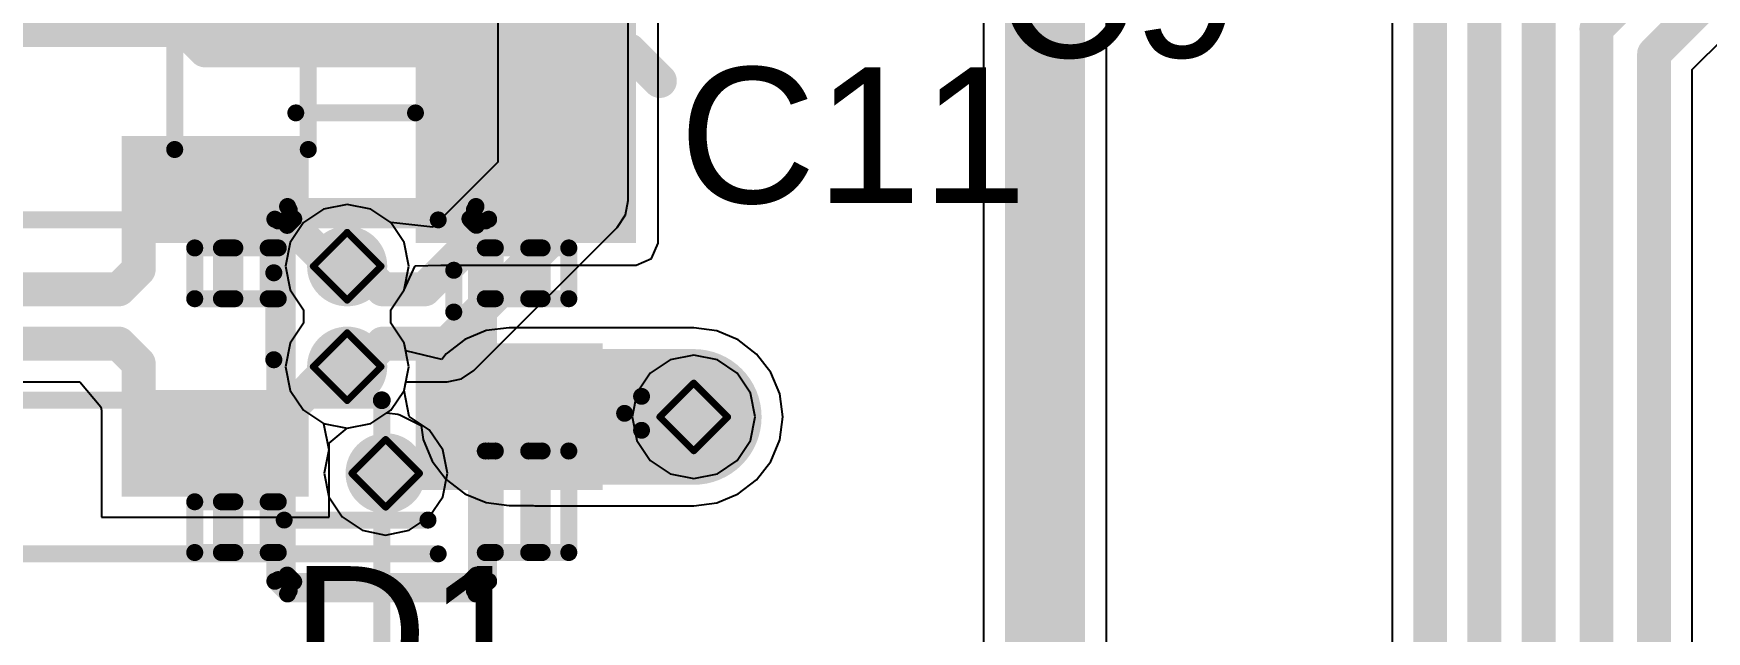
# Model space of a CAD drawing. Header units: millimetres. Extents: x -16 to 330, y -45 to 150.
# Drawn here: x 7.2 to 19.72, y 38.68 to 43.15 of the extents above; entities that cross this region are included whole.
import ezdxf

# ---------------------------------------------------------------- set-up
doc = ezdxf.new("R2010")
doc.units = ezdxf.units.MM
for name, color, linetype in [('BottomLayer', 5, 'Continuous'), ('BottomSolder', 6, 'Continuous'), ('DrillDrawing', 1, 'Continuous'), ('Mechanical13', 56, 'Continuous'), ('MidLayer1', 16, 'Continuous'), ('MidLayer2', 76, 'Continuous'), ('TopLayer', 1, 'Continuous'), ('TopOverlay', 2, 'Continuous'), ('TopPaste', 8, 'Continuous'), ('TopSolder', 216, 'Continuous'), ('ViaHoleLayer', 16, 'Continuous')]:
    doc.layers.add(name, color=color, linetype=linetype)
doc.styles.add('Arial', font='arial.ttf', dxfattribs={"height": 0.2})

# ---------------------------------------------------------------- blocks, each defined once
blk = doc.blocks.new('SOT_143_4__33')
at = {"layer": 'TopLayer'}
for points in [[(0.7, 0.55), (0.7, -0.55), (-0.7, -0.55), (-0.7, 0.55)], [(2.9, 0.6), (2.9, -0.2), (1.5, -0.2), (1.5, 0.6)], [(0.7, -1.3), (0.7, -2.1), (-0.7, -2.1), (-0.7, -1.3)], [(2.9, -1.3), (2.9, -2.1), (1.5, -2.1), (1.5, -1.3)]]:
    blk.add_hatch(color=1, dxfattribs=at).paths.add_polyline_path(points)
at = {"layer": 'TopPaste'}
for points in [[(0.7, 0.55), (0.7, -0.55), (-0.7, -0.55), (-0.7, 0.55)], [(2.9, 0.6), (2.9, -0.2), (1.5, -0.2), (1.5, 0.6)], [(0.7, -1.3), (0.7, -2.1), (-0.7, -2.1), (-0.7, -1.3)], [(2.9, -1.3), (2.9, -2.1), (1.5, -2.1), (1.5, -1.3)]]:
    blk.add_hatch(color=8, dxfattribs=at).paths.add_polyline_path(points)
at = {"layer": 'TopSolder'}
for points in [[(0.7, 0.55), (0.7, -0.55), (-0.7, -0.55), (-0.7, 0.55)], [(2.9, 0.6), (2.9, -0.2), (1.5, -0.2), (1.5, 0.6)], [(0.7, -1.3), (0.7, -2.1), (-0.7, -2.1), (-0.7, -1.3)], [(2.9, -1.3), (2.9, -2.1), (1.5, -2.1), (1.5, -1.3)]]:
    blk.add_hatch(color=216, dxfattribs=at).paths.add_polyline_path(points)
at = {"layer": 'TopOverlay', "const_width": 0.127}
for points in [[(1.685, 0.774), (0.608, 0.774)], [(-0.991, 0.102), (-0.991, -0.152)], [(-0.864, -0.025), (-0.991, 0.102)], [(-0.864, -0.025), (-0.991, -0.152)], [(1.762, -0.426), (1.762, -1.077)], [(0.415, -0.783), (0.415, -1.096)], [(1.597, -2.274), (0.701, -2.274)]]:
    blk.add_lwpolyline(points, dxfattribs=at)
at = {"layer": 'TopOverlay', "const_width": 0.0635}
for points in [[(0.576, 0.774, 1), (0.64, 0.774, 1)], [(1.653, 0.774, 1), (1.716, 0.774, 1)], [(-1.022, 0.102, 1), (-0.959, 0.102, 1)], [(-1.022, 0.102, 1), (-0.959, 0.102, 1)], [(-0.895, -0.025, 1), (-0.832, -0.025, 1)], [(-0.895, -0.025, 1), (-0.832, -0.025, 1)], [(-1.022, -0.152, 1), (-0.959, -0.152, 1)], [(-1.022, -0.152, 1), (-0.959, -0.152, 1)], [(1.73, -0.426, 1), (1.794, -0.426, 1)], [(0.383, -0.783, 1), (0.447, -0.783, 1)], [(0.383, -1.096, 1), (0.447, -1.096, 1)], [(1.73, -1.077, 1), (1.794, -1.077, 1)], [(0.67, -2.274, 1), (0.733, -2.274, 1)], [(1.566, -2.274, 1), (1.629, -2.274, 1)]]:
    blk.add_lwpolyline(points, format="xyb", close=True, dxfattribs=at)

msp = doc.modelspace()

# ---------------------------------------------------------------- hatches: boundary and pattern name
at = {"layer": 'BottomLayer'}
h = msp.add_hatch(color=5, dxfattribs=at)
edge = h.paths.add_edge_path()
edge.add_arc((9.547, 41.412), 0.3, 0, 360)
h = msp.add_hatch(color=5, dxfattribs=at)
edge = h.paths.add_edge_path()
edge.add_arc((9.547, 40.66), 0.3, 0, 360)
h = msp.add_hatch(color=5, dxfattribs=at)
edge = h.paths.add_edge_path()
edge.add_arc((12.141, 40.284), 0.3, 0, 360)
h = msp.add_hatch(color=5, dxfattribs=at)
edge = h.paths.add_edge_path()
edge.add_arc((9.835, 39.862), 0.3, 0, 360)
at = {"layer": 'BottomSolder'}
h = msp.add_hatch(color=6, dxfattribs=at)
edge = h.paths.add_edge_path()
edge.add_arc((9.547, 41.412), 0.15, 0, 360)
h = msp.add_hatch(color=6, dxfattribs=at)
edge = h.paths.add_edge_path()
edge.add_arc((9.547, 40.66), 0.15, 0, 360)
h = msp.add_hatch(color=6, dxfattribs=at)
edge = h.paths.add_edge_path()
edge.add_arc((12.141, 40.284), 0.15, 0, 360)
h = msp.add_hatch(color=6, dxfattribs=at)
edge = h.paths.add_edge_path()
edge.add_arc((9.835, 39.862), 0.15, 0, 360)
at = {"layer": 'MidLayer1'}
h = msp.add_hatch(color=16, dxfattribs=at)
edge = h.paths.add_edge_path()
edge.add_arc((9.547, 41.412), 0.3, 0, 360)
h = msp.add_hatch(color=16, dxfattribs=at)
edge = h.paths.add_edge_path()
edge.add_arc((9.547, 40.66), 0.3, 0, 360)
h = msp.add_hatch(color=16, dxfattribs=at)
edge = h.paths.add_edge_path()
edge.add_arc((12.141, 40.284), 0.3, 0, 360)
h = msp.add_hatch(color=16, dxfattribs=at)
edge = h.paths.add_edge_path()
edge.add_arc((9.835, 39.862), 0.3, 0, 360)
at = {"layer": 'MidLayer2'}
h = msp.add_hatch(color=76, dxfattribs=at)
edge = h.paths.add_edge_path()
edge.add_arc((9.547, 41.412), 0.3, 0, 360)
h = msp.add_hatch(color=76, dxfattribs=at)
edge = h.paths.add_edge_path()
edge.add_arc((9.547, 40.66), 0.3, 0, 360)
h = msp.add_hatch(color=76, dxfattribs=at)
edge = h.paths.add_edge_path()
edge.add_arc((12.141, 40.284), 0.3, 0, 360)
h = msp.add_hatch(color=76, dxfattribs=at)
edge = h.paths.add_edge_path()
edge.add_arc((9.835, 39.862), 0.3, 0, 360)
at = {"layer": 'TopLayer'}
for points in [[(5.283, 43.053), (11.709, 43.053), (11.709, 44.628), (5.283, 44.628)], [(10.06, 41.586), (11.709, 41.586), (11.709, 44.628), (10.06, 44.628)]]:
    msp.add_hatch(color=1, dxfattribs=at).paths.add_polyline_path(points)
h = msp.add_hatch(color=1, dxfattribs=at)
edge = h.paths.add_edge_path()
edge.add_arc((9.547, 41.412), 0.3, 0, 360)
h = msp.add_hatch(color=1, dxfattribs=at)
edge = h.paths.add_edge_path()
edge.add_arc((9.547, 40.66), 0.3, 0, 360)
h = msp.add_hatch(color=1, dxfattribs=at)
edge = h.paths.add_edge_path()
edge.add_arc((12.141, 40.284), 0.3, 0, 360)
h = msp.add_hatch(color=1, dxfattribs=at)
edge = h.paths.add_edge_path()
edge.add_arc((9.835, 39.862), 0.3, 0, 360)
at = {"layer": 'TopSolder'}
h = msp.add_hatch(color=216, dxfattribs=at)
edge = h.paths.add_edge_path()
edge.add_arc((9.547, 41.412), 0.15, 0, 360)
h = msp.add_hatch(color=216, dxfattribs=at)
edge = h.paths.add_edge_path()
edge.add_arc((9.547, 40.66), 0.15, 0, 360)
h = msp.add_hatch(color=216, dxfattribs=at)
edge = h.paths.add_edge_path()
edge.add_arc((12.141, 40.284), 0.15, 0, 360)
h = msp.add_hatch(color=216, dxfattribs=at)
edge = h.paths.add_edge_path()
edge.add_arc((9.835, 39.862), 0.15, 0, 360)
at = {"layer": 'ViaHoleLayer'}
h = msp.add_hatch(color=16, dxfattribs=at)
edge = h.paths.add_edge_path()
edge.add_arc((9.547, 41.412), 0.15, 0, 360)
h = msp.add_hatch(color=16, dxfattribs=at)
edge = h.paths.add_edge_path()
edge.add_arc((9.547, 40.66), 0.15, 0, 360)
h = msp.add_hatch(color=16, dxfattribs=at)
edge = h.paths.add_edge_path()
edge.add_arc((12.141, 40.284), 0.15, 0, 360)
h = msp.add_hatch(color=16, dxfattribs=at)
edge = h.paths.add_edge_path()
edge.add_arc((9.835, 39.862), 0.15, 0, 360)

# ---------------------------------------------------------------- linework, layer by layer
at = {"layer": 'BottomLayer'}
for p, q in [((10.675, 48.459), (10.675, 42.191)), ((11.651, 41.905), (11.651, 48.173)), ((10.675, 42.191), (10.189, 41.705)), ((9.371, 41.839), (9.221, 41.739)), ((9.547, 41.874), (9.371, 41.839)), ((9.724, 41.839), (9.547, 41.874)), ((9.873, 41.739), (9.724, 41.839)), ((11.63, 41.796), (11.651, 41.905)), ((11.651, 41.905), (11.651, 41.905)), ((9.221, 41.739), (9.121, 41.589)), ((10.189, 41.705), (9.873, 41.739)), ((10.496, 40.632), (11.568, 41.703)), ((11.568, 41.703), (11.63, 41.796)), ((11.568, 41.703), (11.568, 41.703)), ((9.121, 41.589), (9.086, 41.412)), ((9.086, 41.412), (9.121, 41.236)), ((9.121, 41.236), (9.221, 41.086)), ((9.221, 41.086), (9.221, 40.986)), ((9.221, 40.986), (9.121, 40.837)), ((9.121, 40.837), (9.086, 40.66)), ((9.086, 40.66), (9.121, 40.483)), ((10.404, 40.57), (10.496, 40.632)), ((9.121, 40.483), (9.221, 40.334)), ((9.873, 40.334), (9.973, 40.483)), ((9.973, 40.483), (9.986, 40.548)), ((9.986, 40.548), (10.295, 40.548)), ((10.295, 40.548), (10.404, 40.57)), ((10.295, 40.548), (10.295, 40.548)), ((9.221, 40.334), (9.371, 40.234)), ((9.724, 40.234), (9.873, 40.334)), ((9.371, 40.234), (9.547, 40.199)), ((9.547, 40.199), (9.724, 40.234))]:
    msp.add_line(p, q, dxfattribs=at)
at = {"layer": 'BottomLayer', "const_width": 0.254}
for points in [[(10.96, 42.073), (10.96, 48.459)], [(11.366, 41.905), (11.366, 48.291)], [(10.126, 41.239), (10.96, 42.073)], [(10.295, 40.833), (11.366, 41.905)], [(9.547, 41.412), (9.641, 41.412)], [(9.641, 41.412), (9.814, 41.239)], [(9.814, 41.239), (10.126, 41.239)], [(9.641, 40.66), (9.814, 40.833)], [(9.814, 40.833), (10.295, 40.833)], [(9.547, 40.66), (9.641, 40.66)]]:
    msp.add_lwpolyline(points, dxfattribs=at)
at = {"layer": 'BottomLayer', "const_width": 0.127}
for points in [[(10.897, 42.073, 1), (11.024, 42.073, 1)], [(10.897, 42.073, 1), (11.024, 42.073, 1)], [(11.303, 41.905, 1), (11.43, 41.905, 1)], [(11.303, 41.905, 1), (11.43, 41.905, 1)], [(9.484, 41.412, 1), (9.611, 41.412, 1)], [(9.577, 41.412, 1), (9.704, 41.412, 1)], [(9.577, 41.412, 1), (9.704, 41.412, 1)], [(9.75, 41.239, 1), (9.877, 41.239, 1)], [(9.75, 41.239, 1), (9.877, 41.239, 1)], [(10.063, 41.239, 1), (10.19, 41.239, 1)], [(10.063, 41.239, 1), (10.19, 41.239, 1)], [(9.75, 40.833, 1), (9.877, 40.833, 1)], [(9.75, 40.833, 1), (9.877, 40.833, 1)], [(10.231, 40.833, 1), (10.358, 40.833, 1)], [(10.231, 40.833, 1), (10.358, 40.833, 1)], [(9.484, 40.66, 1), (9.611, 40.66, 1)], [(9.577, 40.66, 1), (9.704, 40.66, 1)], [(9.577, 40.66, 1), (9.704, 40.66, 1)]]:
    msp.add_lwpolyline(points, format="xyb", close=True, dxfattribs=at)
at = {"layer": 'DrillDrawing', "const_width": 0.0508}
for points in [[(9.293, 41.412), (9.547, 41.666)], [(9.547, 41.666), (9.801, 41.412)], [(9.293, 41.412), (9.547, 41.158)], [(9.547, 41.158), (9.801, 41.412)], [(9.293, 40.66), (9.547, 40.914)], [(9.547, 40.914), (9.801, 40.66)], [(9.293, 40.66), (9.547, 40.406)], [(9.547, 40.406), (9.801, 40.66)], [(11.887, 40.284), (12.141, 40.538)], [(12.141, 40.538), (12.395, 40.284)], [(11.887, 40.284), (12.141, 40.03)], [(12.141, 40.03), (12.395, 40.284)], [(9.581, 39.862), (9.835, 40.116)], [(9.835, 40.116), (10.089, 39.862)], [(9.581, 39.862), (9.835, 39.608)], [(9.835, 39.608), (10.089, 39.862)]]:
    msp.add_lwpolyline(points, dxfattribs=at)
at = {"layer": 'DrillDrawing', "const_width": 0.0254}
for points in [[(9.534, 41.666, 1), (9.56, 41.666, 1)], [(9.534, 41.666, 1), (9.56, 41.666, 1)], [(9.28, 41.412, 1), (9.306, 41.412, 1)], [(9.28, 41.412, 1), (9.306, 41.412, 1)], [(9.788, 41.412, 1), (9.814, 41.412, 1)], [(9.788, 41.412, 1), (9.814, 41.412, 1)], [(9.534, 41.158, 1), (9.56, 41.158, 1)], [(9.534, 41.158, 1), (9.56, 41.158, 1)], [(9.534, 40.914, 1), (9.56, 40.914, 1)], [(9.534, 40.914, 1), (9.56, 40.914, 1)], [(9.28, 40.66, 1), (9.306, 40.66, 1)], [(9.28, 40.66, 1), (9.306, 40.66, 1)], [(9.788, 40.66, 1), (9.814, 40.66, 1)], [(9.788, 40.66, 1), (9.814, 40.66, 1)], [(12.129, 40.538, 1), (12.154, 40.538, 1)], [(12.129, 40.538, 1), (12.154, 40.538, 1)], [(9.534, 40.406, 1), (9.56, 40.406, 1)], [(9.534, 40.406, 1), (9.56, 40.406, 1)], [(11.874, 40.284, 1), (11.9, 40.284, 1)], [(11.874, 40.284, 1), (11.9, 40.284, 1)], [(12.383, 40.284, 1), (12.408, 40.284, 1)], [(12.383, 40.284, 1), (12.408, 40.284, 1)], [(9.823, 40.116, 1), (9.848, 40.116, 1)], [(9.823, 40.116, 1), (9.848, 40.116, 1)], [(12.129, 40.03, 1), (12.154, 40.03, 1)], [(12.129, 40.03, 1), (12.154, 40.03, 1)], [(9.569, 39.862, 1), (9.594, 39.862, 1)], [(9.569, 39.862, 1), (9.594, 39.862, 1)], [(10.077, 39.862, 1), (10.102, 39.862, 1)], [(10.077, 39.862, 1), (10.102, 39.862, 1)], [(9.823, 39.608, 1), (9.848, 39.608, 1)], [(9.823, 39.608, 1), (9.848, 39.608, 1)]]:
    msp.add_lwpolyline(points, format="xyb", close=True, dxfattribs=at)
at = {"layer": 'Mechanical13', "const_width": 0.127}
for points in [[(8.256, 42.286), (8.256, 46.259)], [(8.256, 42.286), (8.256, 46.259)], [(9.256, 42.286), (9.256, 46.259)], [(9.256, 42.286), (9.256, 46.259)], [(9.006, 41.764), (9.101, 41.859)], [(9.006, 41.764), (9.098, 41.718)], [(9.006, 41.549), (9.006, 41.764)], [(9.031, 41.751), (9.114, 41.834)], [(9.098, 41.718), (9.147, 41.767)], [(9.101, 41.859), (10.511, 41.859)], [(9.101, 41.859), (9.147, 41.767)], [(9.114, 41.834), (10.499, 41.834)], [(9.147, 41.767), (10.465, 41.767)], [(10.465, 41.767), (10.511, 41.859)], [(10.465, 41.767), (10.514, 41.718)], [(10.499, 41.834), (10.581, 41.751)], [(10.511, 41.859), (10.606, 41.764)], [(10.514, 41.718), (10.606, 41.764)], [(10.606, 41.549), (10.606, 41.764)], [(6.256, 41.759), (10.229, 41.759)], [(6.256, 41.759), (10.229, 41.759)], [(9.031, 39.066), (9.031, 41.751)], [(9.098, 39.1), (9.098, 41.718)], [(10.514, 39.1), (10.514, 41.718)], [(10.581, 39.066), (10.581, 41.751)], [(8.406, 41.549), (8.606, 41.549)], [(8.406, 41.169), (8.406, 41.549)], [(8.606, 41.549), (8.706, 41.549)], [(8.606, 41.169), (8.606, 41.549)], [(8.706, 41.549), (8.956, 41.549)], [(8.706, 41.169), (8.706, 41.549)], [(8.956, 41.549), (9.031, 41.549)], [(8.956, 41.169), (8.956, 41.549)], [(10.581, 41.549), (10.656, 41.549)], [(10.656, 41.549), (10.906, 41.549)], [(10.656, 41.169), (10.656, 41.549)], [(10.906, 41.549), (11.006, 41.549)], [(10.906, 41.169), (10.906, 41.549)], [(11.006, 41.549), (11.206, 41.549)], [(11.006, 41.169), (11.006, 41.549)], [(11.206, 41.169), (11.206, 41.549)], [(8.406, 41.169), (8.606, 41.169)], [(8.606, 41.169), (8.706, 41.169)], [(8.706, 41.169), (8.956, 41.169)], [(8.956, 41.169), (9.031, 41.169)], [(9.006, 39.649), (9.006, 41.169)], [(10.581, 41.169), (10.656, 41.169)], [(10.606, 40.029), (10.606, 41.169)], [(10.656, 41.169), (10.906, 41.169)], [(10.906, 41.169), (11.006, 41.169)], [(11.006, 41.169), (11.206, 41.169)], [(5.834, 40.409), (9.806, 40.409)], [(5.834, 40.409), (9.806, 40.409)], [(9.806, 32.464), (9.806, 40.409)], [(9.806, 32.464), (9.806, 40.409)], [(10.581, 40.029), (10.656, 40.029)], [(10.656, 40.029), (10.906, 40.029)], [(10.656, 39.269), (10.656, 40.029)], [(10.906, 40.029), (11.006, 40.029)], [(10.906, 39.269), (10.906, 40.029)], [(11.006, 40.029), (11.206, 40.029)], [(11.006, 39.269), (11.006, 40.029)], [(11.206, 39.269), (11.206, 40.029)], [(8.406, 39.649), (8.606, 39.649)], [(8.406, 39.269), (8.406, 39.649)], [(8.606, 39.649), (8.706, 39.649)], [(8.606, 39.269), (8.606, 39.649)], [(8.706, 39.649), (8.956, 39.649)], [(8.706, 39.269), (8.706, 39.649)], [(8.956, 39.649), (9.031, 39.649)], [(8.956, 39.269), (8.956, 39.649)], [(6.256, 39.259), (10.229, 39.259)], [(6.256, 39.259), (10.229, 39.259)], [(8.406, 39.269), (8.606, 39.269)], [(8.606, 39.269), (8.706, 39.269)], [(8.706, 39.269), (8.956, 39.269)], [(8.956, 39.269), (9.031, 39.269)], [(9.006, 39.054), (9.006, 39.269)], [(10.581, 39.269), (10.656, 39.269)], [(10.606, 39.054), (10.606, 39.269)], [(10.656, 39.269), (10.906, 39.269)], [(10.906, 39.269), (11.006, 39.269)], [(11.006, 39.269), (11.206, 39.269)], [(9.006, 39.054), (9.098, 39.1)], [(9.006, 39.054), (9.101, 38.959)], [(9.031, 39.066), (9.114, 38.984)], [(9.098, 39.1), (9.147, 39.051)], [(9.101, 38.959), (9.147, 39.051)], [(9.147, 39.051), (10.465, 39.051)], [(10.465, 39.051), (10.514, 39.1)], [(10.465, 39.051), (10.511, 38.959)], [(10.499, 38.984), (10.581, 39.066)], [(10.511, 38.959), (10.606, 39.054)], [(10.514, 39.1), (10.606, 39.054)], [(9.101, 38.959), (10.511, 38.959)], [(9.114, 38.984), (10.499, 38.984)]]:
    msp.add_lwpolyline(points, dxfattribs=at)
at = {"layer": 'Mechanical13'}
for points, const_width in [([(8.224, 42.286, 1), (8.288, 42.286, 1)], 0.0635), ([(8.224, 42.286, 1), (8.288, 42.286, 1)], 0.0635), ([(9.224, 42.286, 1), (9.288, 42.286, 1)], 0.0635), ([(9.224, 42.286, 1), (9.288, 42.286, 1)], 0.0635), ([(8.974, 41.764, 1), (9.038, 41.764, 1)], 0.0635), ([(8.974, 41.764, 1), (9.038, 41.764, 1)], 0.0635), ([(8.974, 41.764, 1), (9.038, 41.764, 1)], 0.0635), ([(9.069, 41.859, 1), (9.133, 41.859, 1)], 0.0635), ([(9.069, 41.859, 1), (9.133, 41.859, 1)], 0.0635), ([(9.069, 41.859, 1), (9.133, 41.859, 1)], 0.0635), ([(9.082, 41.834, 1), (9.145, 41.834, 1)], 0.0635), ([(9.082, 41.834, 1), (9.145, 41.834, 1)], 0.0635), ([(9.115, 41.767, 1), (9.179, 41.767, 1)], 0.0635), ([(9.115, 41.767, 1), (9.179, 41.767, 1)], 0.0635), ([(9.115, 41.767, 1), (9.179, 41.767, 1)], 0.0635), ([(10.434, 41.767, 1), (10.497, 41.767, 1)], 0.0635), ([(10.434, 41.767, 1), (10.497, 41.767, 1)], 0.0635), ([(10.434, 41.767, 1), (10.497, 41.767, 1)], 0.0635), ([(10.467, 41.834, 1), (10.53, 41.834, 1)], 0.0635), ([(10.467, 41.834, 1), (10.53, 41.834, 1)], 0.0635), ([(10.479, 41.859, 1), (10.543, 41.859, 1)], 0.0635), ([(10.479, 41.859, 1), (10.543, 41.859, 1)], 0.0635), ([(10.479, 41.859, 1), (10.543, 41.859, 1)], 0.0635), ([(10.574, 41.764, 1), (10.638, 41.764, 1)], 0.0635), ([(10.574, 41.764, 1), (10.638, 41.764, 1)], 0.0635), ([(10.574, 41.764, 1), (10.638, 41.764, 1)], 0.0635), ([(8.999, 41.751, 1), (9.063, 41.751, 1)], 0.0635), ([(8.999, 41.751, 1), (9.063, 41.751, 1)], 0.0635), ([(9.066, 41.718, 1), (9.13, 41.718, 1)], 0.0635), ([(9.066, 41.718, 1), (9.13, 41.718, 1)], 0.0635), ([(9.066, 41.718, 1), (9.13, 41.718, 1)], 0.0635), ([(10.197, 41.759, 1), (10.26, 41.759, 1)], 0.0635), ([(10.197, 41.759, 1), (10.26, 41.759, 1)], 0.0635), ([(10.483, 41.718, 1), (10.546, 41.718, 1)], 0.0635), ([(10.483, 41.718, 1), (10.546, 41.718, 1)], 0.0635), ([(10.483, 41.718, 1), (10.546, 41.718, 1)], 0.0635), ([(10.549, 41.751, 1), (10.613, 41.751, 1)], 0.0635), ([(10.549, 41.751, 1), (10.613, 41.751, 1)], 0.0635), ([(8.374, 41.549, 1), (8.438, 41.549, 1)], 0.0635), ([(8.374, 41.549, 1), (8.438, 41.549, 1)], 0.0635), ([(8.574, 41.549, 1), (8.638, 41.549, 1)], 0.0635), ([(8.574, 41.549, 1), (8.638, 41.549, 1)], 0.0635), ([(8.574, 41.549, 1), (8.638, 41.549, 1)], 0.0635), ([(8.674, 41.549, 1), (8.738, 41.549, 1)], 0.0635), ([(8.674, 41.549, 1), (8.738, 41.549, 1)], 0.0635), ([(8.674, 41.549, 1), (8.738, 41.549, 1)], 0.0635), ([(8.924, 41.549, 1), (8.988, 41.549, 1)], 0.0635), ([(8.924, 41.549, 1), (8.988, 41.549, 1)], 0.0635), ([(8.924, 41.549, 1), (8.988, 41.549, 1)], 0.0635), ([(8.974, 41.549, 1), (9.038, 41.549, 1)], 0.0635), ([(8.999, 41.549, 1), (9.063, 41.549, 1)], 0.0635), ([(10.549, 41.549, 1), (10.613, 41.549, 1)], 0.0635), ([(10.574, 41.549, 1), (10.638, 41.549, 1)], 0.0635), ([(10.624, 41.549, 1), (10.688, 41.549, 1)], 0.0635), ([(10.624, 41.549, 1), (10.688, 41.549, 1)], 0.0635), ([(10.624, 41.549, 1), (10.688, 41.549, 1)], 0.0635), ([(10.874, 41.549, 1), (10.938, 41.549, 1)], 0.0635), ([(10.874, 41.549, 1), (10.938, 41.549, 1)], 0.0635), ([(10.874, 41.549, 1), (10.938, 41.549, 1)], 0.0635), ([(10.974, 41.549, 1), (11.038, 41.549, 1)], 0.0635), ([(10.974, 41.549, 1), (11.038, 41.549, 1)], 0.0635), ([(10.974, 41.549, 1), (11.038, 41.549, 1)], 0.0635), ([(11.174, 41.549, 1), (11.238, 41.549, 1)], 0.0635), ([(11.174, 41.549, 1), (11.238, 41.549, 1)], 0.0635), ([(8.374, 41.169, 1), (8.438, 41.169, 1)], 0.0635), ([(8.374, 41.169, 1), (8.438, 41.169, 1)], 0.0635), ([(8.574, 41.169, 1), (8.638, 41.169, 1)], 0.0635), ([(8.574, 41.169, 1), (8.638, 41.169, 1)], 0.0635), ([(8.574, 41.169, 1), (8.638, 41.169, 1)], 0.0635), ([(8.674, 41.169, 1), (8.738, 41.169, 1)], 0.0635), ([(8.674, 41.169, 1), (8.738, 41.169, 1)], 0.0635), ([(8.674, 41.169, 1), (8.738, 41.169, 1)], 0.0635), ([(8.924, 41.169, 1), (8.988, 41.169, 1)], 0.0635), ([(8.924, 41.169, 1), (8.988, 41.169, 1)], 0.0635), ([(8.924, 41.169, 1), (8.988, 41.169, 1)], 0.0635), ([(8.974, 41.169, 1), (9.038, 41.169, 1)], 0.0635), ([(8.999, 41.169, 1), (9.063, 41.169, 1)], 0.0635), ([(10.549, 41.169, 1), (10.613, 41.169, 1)], 0.0635), ([(10.574, 41.169, 1), (10.638, 41.169, 1)], 0.0635), ([(10.624, 41.169, 1), (10.688, 41.169, 1)], 0.0635), ([(10.624, 41.169, 1), (10.688, 41.169, 1)], 0.0635), ([(10.624, 41.169, 1), (10.688, 41.169, 1)], 0.0635), ([(10.874, 41.169, 1), (10.938, 41.169, 1)], 0.0635), ([(10.874, 41.169, 1), (10.938, 41.169, 1)], 0.0635), ([(10.874, 41.169, 1), (10.938, 41.169, 1)], 0.0635), ([(10.974, 41.169, 1), (11.038, 41.169, 1)], 0.0635), ([(10.974, 41.169, 1), (11.038, 41.169, 1)], 0.0635), ([(10.974, 41.169, 1), (11.038, 41.169, 1)], 0.0635), ([(11.174, 41.169, 1), (11.238, 41.169, 1)], 0.0635), ([(11.174, 41.169, 1), (11.238, 41.169, 1)], 0.0635), ([(9.809, 40.409, 1), (9.803, 40.409, 1)], 0.127), ([(9.809, 40.409, 1), (9.803, 40.409, 1)], 0.127), ([(9.771, 40.409, 1), (9.835, 40.409, 1)], 0.0635), ([(9.771, 40.409, 1), (9.835, 40.409, 1)], 0.0635), ([(9.774, 40.409, 1), (9.838, 40.409, 1)], 0.0635), ([(9.774, 40.409, 1), (9.838, 40.409, 1)], 0.0635), ([(9.774, 40.409, 1), (9.838, 40.409, 1)], 0.0635), ([(9.774, 40.409, 1), (9.838, 40.409, 1)], 0.0635), ([(9.778, 40.409, 1), (9.841, 40.409, 1)], 0.0635), ([(9.778, 40.409, 1), (9.841, 40.409, 1)], 0.0635), ([(10.549, 40.029, 1), (10.613, 40.029, 1)], 0.0635), ([(10.574, 40.029, 1), (10.638, 40.029, 1)], 0.0635), ([(10.624, 40.029, 1), (10.688, 40.029, 1)], 0.0635), ([(10.624, 40.029, 1), (10.688, 40.029, 1)], 0.0635), ([(10.624, 40.029, 1), (10.688, 40.029, 1)], 0.0635), ([(10.874, 40.029, 1), (10.938, 40.029, 1)], 0.0635), ([(10.874, 40.029, 1), (10.938, 40.029, 1)], 0.0635), ([(10.874, 40.029, 1), (10.938, 40.029, 1)], 0.0635), ([(10.974, 40.029, 1), (11.038, 40.029, 1)], 0.0635), ([(10.974, 40.029, 1), (11.038, 40.029, 1)], 0.0635), ([(10.974, 40.029, 1), (11.038, 40.029, 1)], 0.0635), ([(11.174, 40.029, 1), (11.238, 40.029, 1)], 0.0635), ([(11.174, 40.029, 1), (11.238, 40.029, 1)], 0.0635), ([(8.374, 39.649, 1), (8.438, 39.649, 1)], 0.0635), ([(8.374, 39.649, 1), (8.438, 39.649, 1)], 0.0635), ([(8.574, 39.649, 1), (8.638, 39.649, 1)], 0.0635), ([(8.574, 39.649, 1), (8.638, 39.649, 1)], 0.0635), ([(8.574, 39.649, 1), (8.638, 39.649, 1)], 0.0635), ([(8.674, 39.649, 1), (8.738, 39.649, 1)], 0.0635), ([(8.674, 39.649, 1), (8.738, 39.649, 1)], 0.0635), ([(8.674, 39.649, 1), (8.738, 39.649, 1)], 0.0635), ([(8.924, 39.649, 1), (8.988, 39.649, 1)], 0.0635), ([(8.924, 39.649, 1), (8.988, 39.649, 1)], 0.0635), ([(8.924, 39.649, 1), (8.988, 39.649, 1)], 0.0635), ([(8.974, 39.649, 1), (9.038, 39.649, 1)], 0.0635), ([(8.999, 39.649, 1), (9.063, 39.649, 1)], 0.0635), ([(8.374, 39.269, 1), (8.438, 39.269, 1)], 0.0635), ([(8.374, 39.269, 1), (8.438, 39.269, 1)], 0.0635), ([(8.574, 39.269, 1), (8.638, 39.269, 1)], 0.0635), ([(8.574, 39.269, 1), (8.638, 39.269, 1)], 0.0635), ([(8.574, 39.269, 1), (8.638, 39.269, 1)], 0.0635), ([(8.674, 39.269, 1), (8.738, 39.269, 1)], 0.0635), ([(8.674, 39.269, 1), (8.738, 39.269, 1)], 0.0635), ([(8.674, 39.269, 1), (8.738, 39.269, 1)], 0.0635), ([(8.924, 39.269, 1), (8.988, 39.269, 1)], 0.0635), ([(8.924, 39.269, 1), (8.988, 39.269, 1)], 0.0635), ([(8.924, 39.269, 1), (8.988, 39.269, 1)], 0.0635), ([(8.974, 39.269, 1), (9.038, 39.269, 1)], 0.0635), ([(8.999, 39.269, 1), (9.063, 39.269, 1)], 0.0635), ([(10.197, 39.259, 1), (10.26, 39.259, 1)], 0.0635), ([(10.197, 39.259, 1), (10.26, 39.259, 1)], 0.0635), ([(10.549, 39.269, 1), (10.613, 39.269, 1)], 0.0635), ([(10.574, 39.269, 1), (10.638, 39.269, 1)], 0.0635), ([(10.624, 39.269, 1), (10.688, 39.269, 1)], 0.0635), ([(10.624, 39.269, 1), (10.688, 39.269, 1)], 0.0635), ([(10.624, 39.269, 1), (10.688, 39.269, 1)], 0.0635), ([(10.874, 39.269, 1), (10.938, 39.269, 1)], 0.0635), ([(10.874, 39.269, 1), (10.938, 39.269, 1)], 0.0635), ([(10.874, 39.269, 1), (10.938, 39.269, 1)], 0.0635), ([(10.974, 39.269, 1), (11.038, 39.269, 1)], 0.0635), ([(10.974, 39.269, 1), (11.038, 39.269, 1)], 0.0635), ([(10.974, 39.269, 1), (11.038, 39.269, 1)], 0.0635), ([(11.174, 39.269, 1), (11.238, 39.269, 1)], 0.0635), ([(11.174, 39.269, 1), (11.238, 39.269, 1)], 0.0635), ([(8.974, 39.054, 1), (9.038, 39.054, 1)], 0.0635), ([(8.974, 39.054, 1), (9.038, 39.054, 1)], 0.0635), ([(8.974, 39.054, 1), (9.038, 39.054, 1)], 0.0635), ([(8.999, 39.066, 1), (9.063, 39.066, 1)], 0.0635), ([(8.999, 39.066, 1), (9.063, 39.066, 1)], 0.0635), ([(9.066, 39.1, 1), (9.13, 39.1, 1)], 0.0635), ([(9.066, 39.1, 1), (9.13, 39.1, 1)], 0.0635), ([(9.066, 39.1, 1), (9.13, 39.1, 1)], 0.0635), ([(9.115, 39.051, 1), (9.179, 39.051, 1)], 0.0635), ([(9.115, 39.051, 1), (9.179, 39.051, 1)], 0.0635), ([(9.115, 39.051, 1), (9.179, 39.051, 1)], 0.0635), ([(10.434, 39.051, 1), (10.497, 39.051, 1)], 0.0635), ([(10.434, 39.051, 1), (10.497, 39.051, 1)], 0.0635), ([(10.434, 39.051, 1), (10.497, 39.051, 1)], 0.0635), ([(10.483, 39.1, 1), (10.546, 39.1, 1)], 0.0635), ([(10.483, 39.1, 1), (10.546, 39.1, 1)], 0.0635), ([(10.483, 39.1, 1), (10.546, 39.1, 1)], 0.0635), ([(10.549, 39.066, 1), (10.613, 39.066, 1)], 0.0635), ([(10.549, 39.066, 1), (10.613, 39.066, 1)], 0.0635), ([(10.574, 39.054, 1), (10.638, 39.054, 1)], 0.0635), ([(10.574, 39.054, 1), (10.638, 39.054, 1)], 0.0635), ([(10.574, 39.054, 1), (10.638, 39.054, 1)], 0.0635), ([(9.069, 38.959, 1), (9.133, 38.959, 1)], 0.0635), ([(9.069, 38.959, 1), (9.133, 38.959, 1)], 0.0635), ([(9.069, 38.959, 1), (9.133, 38.959, 1)], 0.0635), ([(9.082, 38.984, 1), (9.145, 38.984, 1)], 0.0635), ([(9.082, 38.984, 1), (9.145, 38.984, 1)], 0.0635), ([(10.467, 38.984, 1), (10.53, 38.984, 1)], 0.0635), ([(10.467, 38.984, 1), (10.53, 38.984, 1)], 0.0635), ([(10.479, 38.959, 1), (10.543, 38.959, 1)], 0.0635), ([(10.479, 38.959, 1), (10.543, 38.959, 1)], 0.0635), ([(10.479, 38.959, 1), (10.543, 38.959, 1)], 0.0635)]:
    msp.add_lwpolyline(points, format="xyb", close=True, dxfattribs=dict(at, const_width=const_width))
at = {"layer": 'MidLayer1'}
for p, q in [((9.371, 41.839), (9.221, 41.739)), ((9.547, 41.874), (9.371, 41.839)), ((9.724, 41.839), (9.547, 41.874)), ((9.873, 41.739), (9.724, 41.839)), ((9.221, 41.739), (9.121, 41.589)), ((9.973, 41.589), (9.873, 41.739)), ((9.121, 41.589), (9.086, 41.412)), ((10.008, 41.412), (9.973, 41.589)), ((9.086, 41.412), (9.121, 41.236)), ((9.973, 41.236), (10.008, 41.412)), ((9.121, 41.236), (9.221, 41.086)), ((9.873, 41.086), (9.973, 41.236)), ((9.221, 41.086), (9.221, 40.986)), ((9.873, 40.986), (9.873, 41.086)), ((9.221, 40.986), (9.121, 40.837)), ((9.973, 40.837), (9.873, 40.986)), ((9.121, 40.837), (9.086, 40.66)), ((10.008, 40.66), (9.973, 40.837)), ((11.965, 40.711), (11.815, 40.611)), ((12.141, 40.746), (11.965, 40.711)), ((12.318, 40.711), (12.141, 40.746)), ((12.467, 40.611), (12.318, 40.711)), ((9.086, 40.66), (9.121, 40.483)), ((9.973, 40.483), (10.008, 40.66)), ((11.815, 40.611), (11.715, 40.461)), ((12.567, 40.461), (12.467, 40.611)), ((9.121, 40.483), (9.221, 40.334)), ((10.012, 40.288), (9.973, 40.483)), ((11.715, 40.461), (11.68, 40.284)), ((12.602, 40.284), (12.567, 40.461)), ((9.221, 40.334), (9.371, 40.234)), ((9.371, 40.234), (9.409, 40.038)), ((10.162, 40.188), (10.012, 40.288)), ((11.68, 40.284), (11.715, 40.108)), ((12.567, 40.108), (12.602, 40.284)), ((10.262, 40.038), (10.162, 40.188)), ((11.715, 40.108), (11.815, 39.958)), ((12.467, 39.958), (12.567, 40.108)), ((9.409, 40.038), (9.374, 39.862)), ((10.297, 39.862), (10.262, 40.038)), ((11.815, 39.958), (11.965, 39.858)), ((12.318, 39.858), (12.467, 39.958)), ((9.374, 39.862), (9.409, 39.685)), ((10.262, 39.685), (10.297, 39.862)), ((11.965, 39.858), (12.141, 39.823)), ((12.141, 39.823), (12.318, 39.858)), ((9.409, 39.685), (9.509, 39.536)), ((10.162, 39.536), (10.262, 39.685)), ((9.509, 39.536), (9.659, 39.436)), ((10.012, 39.436), (10.162, 39.536)), ((9.659, 39.436), (9.835, 39.4)), ((9.835, 39.4), (10.012, 39.436))]:
    msp.add_line(p, q, dxfattribs=at)
at = {"layer": 'MidLayer2'}
for p, q in [((14.309, 54.23), (14.309, 37.389)), ((15.231, 37.198), (15.231, 53.846)), ((9.371, 41.839), (9.221, 41.739)), ((9.547, 41.874), (9.371, 41.839)), ((9.724, 41.839), (9.547, 41.874)), ((9.873, 41.739), (9.724, 41.839)), ((9.221, 41.739), (9.121, 41.589)), ((9.973, 41.589), (9.873, 41.739)), ((9.121, 41.589), (9.086, 41.412)), ((10.008, 41.412), (9.973, 41.589)), ((9.086, 41.412), (9.121, 41.236)), ((9.973, 41.236), (10.008, 41.412)), ((9.121, 41.236), (9.221, 41.086)), ((9.873, 41.086), (9.973, 41.236)), ((9.221, 41.086), (9.221, 40.986)), ((9.873, 40.986), (9.873, 41.086)), ((9.221, 40.986), (9.121, 40.837)), ((9.973, 40.837), (9.873, 40.986)), ((9.121, 40.837), (9.086, 40.66)), ((10.008, 40.66), (9.973, 40.837)), ((9.086, 40.66), (9.121, 40.483)), ((9.973, 40.483), (10.008, 40.66)), ((9.121, 40.483), (9.221, 40.334)), ((9.873, 40.334), (9.973, 40.483)), ((9.221, 40.334), (9.371, 40.234)), ((9.724, 40.234), (9.873, 40.334)), ((9.371, 40.234), (9.547, 40.199)), ((9.547, 40.199), (9.724, 40.234))]:
    msp.add_line(p, q, dxfattribs=at)
at = {"layer": 'MidLayer2', "const_width": 0.6}
msp.add_lwpolyline([(14.77, 37.198), (14.77, 54.534)], dxfattribs=at)
at = {"layer": 'TopLayer'}
for p, q in [((11.874, 41.586), (11.874, 44.628)), ((17.368, 43.713), (17.368, 34.192)), ((19.614, 42.884), (19.858, 43.128)), ((19.614, 33.452), (19.614, 42.884)), ((11.826, 41.47), (11.874, 41.586)), ((11.709, 41.421), (11.826, 41.47)), ((9.973, 41.236), (10.056, 41.414)), ((10.056, 41.414), (10.249, 41.421)), ((10.249, 41.421), (11.709, 41.421)), ((9.873, 41.086), (9.973, 41.236)), ((9.873, 40.986), (9.873, 41.086)), ((9.973, 40.837), (9.873, 40.986)), ((10.76, 40.952), (10.587, 40.93)), ((10.95, 40.952), (10.76, 40.952)), ((10.964, 40.95), (10.95, 40.952)), ((10.95, 40.952), (10.95, 40.952)), ((12.141, 40.95), (10.964, 40.95)), ((12.314, 40.928), (12.141, 40.95)), ((9.985, 40.778), (9.973, 40.837)), ((10.427, 40.863), (10.289, 40.757)), ((10.587, 40.93), (10.427, 40.863)), ((12.474, 40.861), (12.314, 40.928)), ((12.612, 40.755), (12.474, 40.861)), ((10.256, 40.715), (9.985, 40.778)), ((10.289, 40.757), (10.256, 40.715)), ((12.718, 40.617), (12.612, 40.755)), ((12.785, 40.457), (12.718, 40.617)), ((4.151, 40.548), (7.546, 40.548)), ((7.546, 40.548), (7.702, 40.359)), ((12.807, 40.284), (12.785, 40.457)), ((7.702, 40.359), (7.707, 40.332)), ((7.707, 40.332), (7.707, 39.534)), ((9.412, 40.088), (9.547, 40.199)), ((9.547, 40.199), (9.724, 40.234)), ((9.724, 40.234), (9.843, 40.314)), ((9.843, 40.314), (9.927, 40.305)), ((9.927, 40.305), (9.941, 40.3)), ((9.941, 40.3), (10.102, 40.22)), ((10.102, 40.22), (10.116, 40.114)), ((12.785, 40.112), (12.807, 40.284)), ((9.412, 39.534), (9.412, 40.088)), ((10.116, 40.114), (10.183, 39.953)), ((12.718, 39.951), (12.785, 40.112)), ((10.183, 39.953), (10.289, 39.815)), ((12.612, 39.813), (12.718, 39.951)), ((10.289, 39.815), (10.427, 39.709)), ((10.427, 39.709), (10.587, 39.643)), ((12.314, 39.641), (12.474, 39.708)), ((12.474, 39.708), (12.612, 39.813)), ((10.587, 39.643), (10.76, 39.62)), ((10.76, 39.62), (10.938, 39.62)), ((10.938, 39.62), (10.952, 39.618)), ((10.952, 39.618), (12.141, 39.618)), ((12.141, 39.618), (12.314, 39.641)), ((7.707, 39.534), (9.412, 39.534))]:
    msp.add_line(p, q, dxfattribs=at)
for points, const_width in [([(18.898, 43.189), (23.867, 48.158)], 0.254), ([(19.329, 43.002), (23.952, 47.625)], 0.254), ([(17.653, 34.074), (17.653, 43.713)], 0.254), ([(18.059, 33.906), (18.059, 43.545)], 0.254), ([(18.466, 33.738), (18.466, 43.332)], 0.254), ([(18.898, 33.595), (18.898, 43.189)], 0.254), ([(19.329, 33.452), (19.329, 43.002)], 0.254), ([(7.987, 41.713), (8.26, 41.986)], 0.254), ([(8.26, 41.986), (8.86, 41.986)], 0.254), ([(8.86, 41.986), (9.367, 41.479)], 0.254), ([(7.987, 41.388), (7.987, 41.713)], 0.254), ([(9.367, 41.479), (9.481, 41.479)], 0.254), ([(9.481, 41.479), (9.547, 41.412)], 0.254), ([(7.838, 41.239), (7.987, 41.388)], 0.254), ([(2.106, 41.239), (7.838, 41.239)], 0.254), ([(2.106, 40.833), (7.838, 40.833)], 0.254), ([(7.838, 40.833), (7.987, 40.684)], 0.254), ([(7.987, 40.359), (7.987, 40.684)], 0.254), ([(8.86, 40.086), (9.367, 40.594)], 0.254), ([(9.367, 40.594), (9.481, 40.594)], 0.254), ([(9.481, 40.594), (9.547, 40.66)], 0.254), ([(10.76, 40.286), (10.95, 40.286)], 1.016), ([(10.95, 40.286), (10.952, 40.284)], 1.016), ([(10.952, 40.284), (12.141, 40.284)], 1.016), ([(7.987, 40.359), (8.26, 40.086)], 0.254), ([(8.26, 40.086), (8.86, 40.086)], 0.254)]:
    msp.add_lwpolyline(points, dxfattribs=dict(at, const_width=const_width))
for points, const_width in [([(18.834, 43.189, 1), (18.961, 43.189, 1)], 0.127), ([(18.834, 43.189, 1), (18.961, 43.189, 1)], 0.127), ([(19.266, 43.002, 1), (19.393, 43.002, 1)], 0.127), ([(19.266, 43.002, 1), (19.393, 43.002, 1)], 0.127), ([(8.196, 41.986, 1), (8.323, 41.986, 1)], 0.127), ([(8.196, 41.986, 1), (8.323, 41.986, 1)], 0.127), ([(8.796, 41.986, 1), (8.923, 41.986, 1)], 0.127), ([(8.796, 41.986, 1), (8.923, 41.986, 1)], 0.127), ([(7.923, 41.713, 1), (8.05, 41.713, 1)], 0.127), ([(7.923, 41.713, 1), (8.05, 41.713, 1)], 0.127), ([(9.304, 41.479, 1), (9.431, 41.479, 1)], 0.127), ([(9.304, 41.479, 1), (9.431, 41.479, 1)], 0.127), ([(9.417, 41.479, 1), (9.544, 41.479, 1)], 0.127), ([(9.417, 41.479, 1), (9.544, 41.479, 1)], 0.127), ([(7.923, 41.388, 1), (8.05, 41.388, 1)], 0.127), ([(7.923, 41.388, 1), (8.05, 41.388, 1)], 0.127), ([(9.484, 41.412, 1), (9.611, 41.412, 1)], 0.127), ([(7.774, 41.239, 1), (7.901, 41.239, 1)], 0.127), ([(7.774, 41.239, 1), (7.901, 41.239, 1)], 0.127), ([(7.774, 40.833, 1), (7.901, 40.833, 1)], 0.127), ([(7.774, 40.833, 1), (7.901, 40.833, 1)], 0.127), ([(7.923, 40.684, 1), (8.05, 40.684, 1)], 0.127), ([(7.923, 40.684, 1), (8.05, 40.684, 1)], 0.127), ([(9.304, 40.594, 1), (9.431, 40.594, 1)], 0.127), ([(9.304, 40.594, 1), (9.431, 40.594, 1)], 0.127), ([(9.417, 40.594, 1), (9.544, 40.594, 1)], 0.127), ([(9.417, 40.594, 1), (9.544, 40.594, 1)], 0.127), ([(9.484, 40.66, 1), (9.611, 40.66, 1)], 0.127), ([(10.506, 40.286, 1), (11.014, 40.286, 1)], 0.508), ([(10.696, 40.286, 1), (11.204, 40.286, 1)], 0.508), ([(10.696, 40.286, 1), (11.204, 40.286, 1)], 0.508), ([(10.698, 40.284, 1), (11.206, 40.284, 1)], 0.508), ([(10.698, 40.284, 1), (11.206, 40.284, 1)], 0.508), ([(11.887, 40.284, 1), (12.395, 40.284, 1)], 0.508), ([(7.923, 40.359, 1), (8.05, 40.359, 1)], 0.127), ([(7.923, 40.359, 1), (8.05, 40.359, 1)], 0.127), ([(8.196, 40.086, 1), (8.323, 40.086, 1)], 0.127), ([(8.196, 40.086, 1), (8.323, 40.086, 1)], 0.127), ([(8.796, 40.086, 1), (8.923, 40.086, 1)], 0.127), ([(8.796, 40.086, 1), (8.923, 40.086, 1)], 0.127)]:
    msp.add_lwpolyline(points, format="xyb", close=True, dxfattribs=dict(at, const_width=const_width))
at = {"layer": 'TopOverlay', "const_width": 0.254}
for points in [[(8.23, 43.282), (8.484, 43.028)], [(8.484, 43.028), (11.659, 43.028)], [(11.659, 43.028), (11.887, 42.799)]]:
    msp.add_lwpolyline(points, dxfattribs=at)
at = {"layer": 'TopOverlay', "const_width": 0.127}
for points in [[(8.42, 43.028, 1), (8.547, 43.028, 1)], [(8.42, 43.028, 1), (8.547, 43.028, 1)], [(11.595, 43.028, 1), (11.722, 43.028, 1)], [(11.595, 43.028, 1), (11.722, 43.028, 1)], [(11.824, 42.799, 1), (11.951, 42.799, 1)]]:
    msp.add_lwpolyline(points, format="xyb", close=True, dxfattribs=at)

# ---------------------------------------------------------------- block references
at = {"rotation": 180}
msp.add_blockref('SOT_143_4__33', (10.76, 40.286), dxfattribs=at)

# ---------------------------------------------------------------- texts
at = {"layer": 'TopOverlay', "style": 'Arial'}
for s, p in [('C9', (14.404, 42.975)), ('C11', (12.031, 41.885)), ('D1', (9.127, 38.151))]:
    msp.add_text(s, height=1.016, dxfattribs=at).set_placement(p)

doc.saveas('drawing.dxf')
